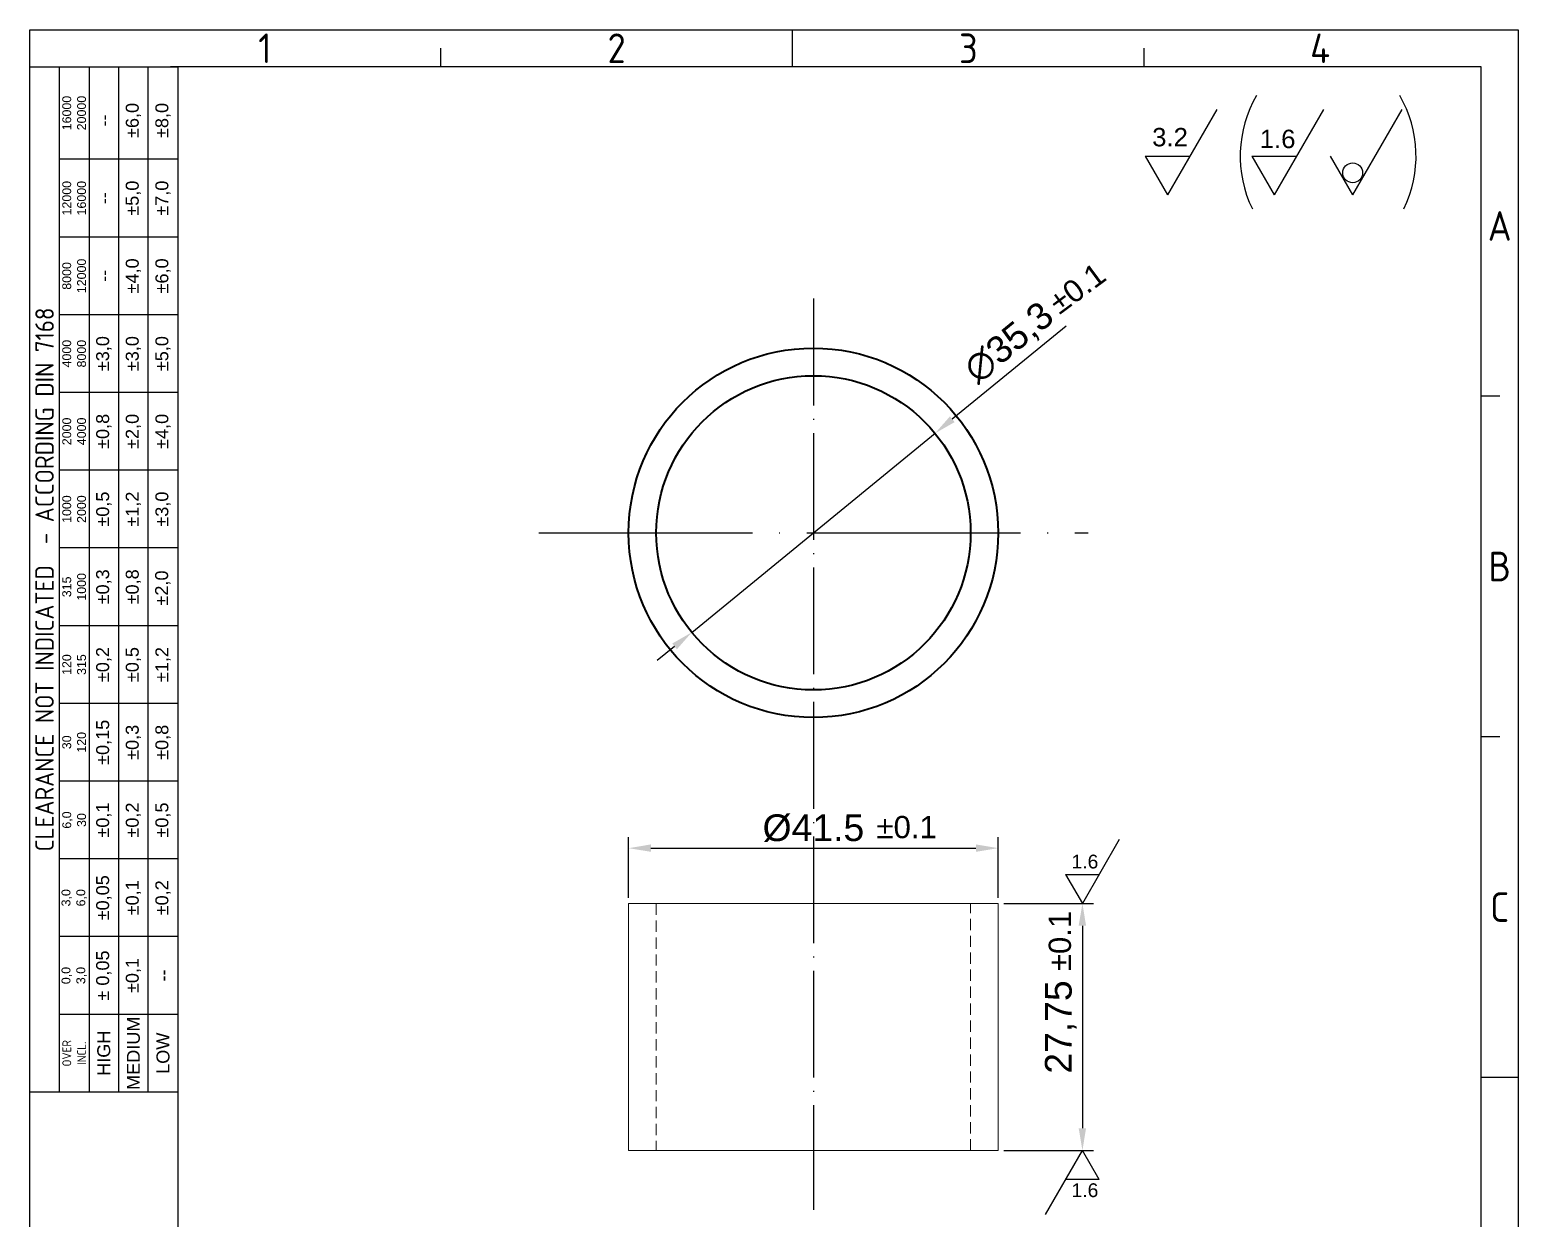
# Model space of a CAD drawing. Header units: millimetres. Extents: x 4838 to 5005, y 1299 to 1533.
# Drawn here: x 4838 to 5005.2, y 1399.6 to 1533.1 of the extents above; entities that cross this region are included whole.
import ezdxf
from ezdxf.enums import TextEntityAlignment as Align

# ---------------------------------------------------------------- set-up
doc = ezdxf.new("R2010")
doc.units = ezdxf.units.MM
doc.linetypes.add('ACAD_ISO04W100', pattern=[30, 24, -3, 0, -3])
doc.linetypes.add('HIDDEN', pattern=[1.905, 1.27, -0.635])
for name, color, linetype, lineweight in [('AM_0', 7, 'Continuous', 40), ('AM_4', 1, 'ACAD_ISO04W100', 25), ('AM_5', 3, 'Continuous', 25)]:
    doc.layers.add(name, color=color, linetype=linetype, lineweight=lineweight)
doc.styles.add('ACISOTS', font='isocp.shx', dxfattribs={"height": 1})
doc.styles.get("Standard").update_dxf_attribs({"font": 'arial.ttf'})
doc.dimstyles.new('ISO-25', dxfattribs={"dimtxt": 3, "dimasz": 2.5, "dimexe": 1.25, "dimexo": 0.625, "dimtad": 1, "dimtxsty": 'Standard', "dimcen": 2.5, "dimadec": 0, "dimazin": 0, "dimtfac": 1, "dimtmove": 0, "dimatfit": 3, "dimfxl": 1, "dimarcsym": 0})

# ---------------------------------------------------------------- blocks, each defined once
blk = doc.blocks.new('*D32')
at = {"layer": 'AM_5', "color": 0, "lineweight": -2, "transparency": 16777216}
for p, q in [((4947.42, 1434.91), (4957.51, 1434.91)), ((4956.26, 1432.41), (4956.26, 1409.66)), ((4947.42, 1407.16), (4957.51, 1407.16))]:
    blk.add_line(p, q, dxfattribs=at)
at = {"layer": 'AM_5', "color": 0, "transparency": 16777216}
for points in [[(4955.84, 1432.41), (4956.67, 1432.41), (4956.26, 1434.91)], [(4955.84, 1409.66), (4956.67, 1409.66), (4956.26, 1407.16)]]:
    blk.add_solid(points, dxfattribs=at)
at = {"layer": 'Defpoints', "color": 0, "transparency": 16777216}
for p in [(4946.8, 1434.91), (4946.8, 1407.16), (4956.26, 1407.16)]:
    blk.add_point(p, dxfattribs=at)
at = {"layer": 'AM_5', "color": 0, "transparency": 16777216, "insert": (4953.83, 1421.03), "char_height": 3, "attachment_point": 5, "rotation": 90}
blk.add_mtext('27,75', dxfattribs=at)
blk = doc.blocks.new('*D33')
at = {"layer": 'AM_5', "color": 0, "lineweight": -2, "transparency": 16777216}
for p, q in [((4905.3, 1435.53), (4905.3, 1442.37)), ((4907.8, 1441.12), (4944.3, 1441.12)), ((4946.8, 1435.53), (4946.8, 1442.37))]:
    blk.add_line(p, q, dxfattribs=at)
at = {"layer": 'AM_5', "color": 0, "transparency": 16777216}
for points in [[(4907.8, 1441.54), (4907.8, 1440.71), (4905.3, 1441.12)], [(4944.3, 1441.54), (4944.3, 1440.71), (4946.8, 1441.12)]]:
    blk.add_solid(points, dxfattribs=at)
at = {"layer": 'Defpoints', "color": 0, "transparency": 16777216}
for p in [(4946.8, 1441.12), (4905.3, 1434.91), (4946.8, 1434.91)]:
    blk.add_point(p, dxfattribs=at)
at = {"layer": 'AM_5', "color": 0, "transparency": 16777216, "insert": (4926.05, 1443.36), "char_height": 3, "attachment_point": 5}
blk.add_mtext('%%c41.5', dxfattribs=at)
blk = doc.blocks.new('*D34')
at = {"layer": 'AM_5', "color": 0, "lineweight": -2, "transparency": 16777216}
for p, q in [((4954.44, 1499.77), (4941.64, 1489.3)), ((4912.39, 1465.36), (4939.71, 1487.72)), ((4910.45, 1463.78), (4908.52, 1462.2))]:
    blk.add_line(p, q, dxfattribs=at)
at = {"layer": 'AM_5', "color": 0, "transparency": 16777216}
for points in [[(4941.38, 1489.62), (4941.91, 1488.98), (4939.71, 1487.72)], [(4910.19, 1464.1), (4910.72, 1463.46), (4912.39, 1465.36)]]:
    blk.add_solid(points, dxfattribs=at)
at = {"layer": 'Defpoints', "color": 0, "transparency": 16777216}
for p in [(4939.71, 1487.72), (4912.39, 1465.36)]:
    blk.add_point(p, dxfattribs=at)
at = {"layer": 'AM_5', "color": 0, "transparency": 16777216, "insert": (4948.11, 1497.79), "char_height": 3, "attachment_point": 5, "rotation": 39.2899}
blk.add_mtext('∅35,3', dxfattribs=at)

msp = doc.modelspace()

# ---------------------------------------------------------------- linework, layer by layer
at = {"color": 135, "lineweight": 25}
for p, q in [((4838.05, 1299.372), (4838.05, 1533.051)), ((4838.05, 1533.051), (5005.201, 1533.051)), ((4923.705, 1528.893), (4923.705, 1533.051)), ((5005.201, 1533.051), (5005.201, 1299.372)), ((4884.204, 1528.893), (4884.204, 1530.972)), ((4963.206, 1528.893), (4963.206, 1530.972)), ((4841.376, 1413.717), (4841.376, 1528.893)), ((4844.703, 1528.893), (4844.703, 1413.717)), ((4848.029, 1528.893), (4848.029, 1413.717)), ((4851.355, 1413.717), (4851.355, 1528.893)), ((4854.682, 1518.498), (4841.376, 1518.498)), ((4854.682, 1509.766), (4841.376, 1509.766)), ((4854.682, 1501.035), (4841.376, 1501.035)), ((4854.682, 1492.303), (4841.376, 1492.303)), ((5003.122, 1491.887), (5001.043, 1491.887)), ((4854.682, 1483.571), (4841.376, 1483.571)), ((4854.682, 1474.839), (4841.376, 1474.839)), ((4854.682, 1466.107), (4841.376, 1466.107)), ((4854.682, 1457.376), (4841.376, 1457.376)), ((5003.122, 1453.633), (5001.043, 1453.633)), ((4854.682, 1448.644), (4841.376, 1448.644)), ((4854.682, 1439.912), (4841.376, 1439.912)), ((4854.682, 1431.18), (4841.376, 1431.18)), ((4854.682, 1422.448), (4841.376, 1422.448)), ((5001.043, 1415.38), (5005.201, 1415.38))]:
    msp.add_line(p, q, dxfattribs=at)
for p, q in [((5001.043, 1528.893), (4853.85, 1528.893)), ((4854.682, 1528.893), (4854.682, 1303.53)), ((5001.043, 1303.53), (5001.043, 1528.893))]:
    msp.add_line(p, q)
msp.add_lwpolyline([(4854.682, 1528.893), (4854.682, 1413.717), (4838.05, 1413.717), (4838.05, 1528.893)], close=True, dxfattribs=at)
at = {"layer": 'AM_0', "color": 7, "linetype": 'Continuous', "lineweight": 15}
for p, q in [((4905.298, 1434.909), (4905.298, 1407.159)), ((4946.798, 1434.909), (4905.298, 1434.909)), ((4946.798, 1407.159), (4946.798, 1434.909)), ((4946.798, 1407.159), (4905.298, 1407.159))]:
    msp.add_line(p, q, dxfattribs=at)
at = {"layer": 'AM_0', "color": 7, "linetype": 'HIDDEN', "lineweight": 0}
for p, q in [((4908.398, 1434.909), (4908.398, 1407.159)), ((4943.698, 1407.159), (4943.698, 1434.909))]:
    msp.add_line(p, q, dxfattribs=at)
at = {"layer": 'AM_0'}
for radius in [20.75, 17.65]:
    msp.add_circle((4926.048, 1476.54), radius, dxfattribs=at)
at = {"layer": 'AM_4', "ltscale": 0.5}
msp.add_line((4926.048, 1502.847), (4926.048, 1400.5), dxfattribs=at)
at = {"layer": 'AM_4'}
msp.add_line((4895.199, 1476.54), (4956.898, 1476.54), dxfattribs=at)
at = {"layer": 'AM_5'}
for p, q in [((4971.356, 1524.084), (4965.829, 1514.511)), ((4983.326, 1524.084), (4977.799, 1514.511)), ((4992.127, 1524.084), (4986.6, 1514.511)), ((4963.317, 1518.862), (4968.342, 1518.862)), ((4963.317, 1518.862), (4965.829, 1514.511)), ((4975.287, 1518.862), (4980.311, 1518.862)), ((4975.287, 1518.862), (4977.799, 1514.511)), ((4984.088, 1518.862), (4986.6, 1514.511)), ((4960.403, 1442.089), (4956.258, 1434.909)), ((4954.374, 1438.173), (4958.142, 1438.173)), ((4954.374, 1438.173), (4956.258, 1434.909)), ((4952.113, 1399.98), (4956.258, 1407.159)), ((4958.142, 1403.896), (4956.258, 1407.159)), ((4958.142, 1403.896), (4954.374, 1403.896))]:
    msp.add_line(p, q, dxfattribs=at)
msp.add_circle((4986.61, 1516.977), 1.114, dxfattribs=at)
for centre, start, end in [((4987.509, 1518.853), 149.81687, 205.95777), ((4980.195, 1518.853), 334.04223, 30.18313)]:
    msp.add_arc(centre, 13.53, start, end, dxfattribs=at)

# ---------------------------------------------------------------- texts
at = {"color": 135, "lineweight": 25, "style": 'ACISOTS'}
for s, p in [('1', (4864.453, 1530.972)), ('2', (4903.954, 1530.972)), ('3', (4943.455, 1530.972)), ('4', (4982.956, 1530.972)), ('A', (5003.122, 1511.014)), ('B', (5003.122, 1472.76)), ('C', (5003.122, 1434.507))]:
    msp.add_text(s, height=3.326, dxfattribs=at).set_placement(p, align=Align.MIDDLE)
at = {"color": 135, "lineweight": 25, "attachment_point": 5, "rotation": 90}
for s, insert, char_height, width in [('16000\\P20000', (4843.039, 1523.696), 0.9979, 10.395), ('±6,0', (4849.692, 1522.864), 1.4553, 8.7318), ('±8,0', (4853.019, 1522.864), 1.4553, 8.7318), ('--', (4846.366, 1522.864), 1.4553, 8.7318), ('12000\\P16000', (4843.039, 1514.132), 0.9979, 8.7318), ('--', (4846.366, 1514.132), 1.4553, 8.7318), ('±5,0', (4849.692, 1514.132), 1.4553, 8.7318), ('±7,0', (4853.019, 1514.132), 1.4553, 8.7318), ('8000\\P12000', (4843.039, 1505.4), 0.9979, 8.7318), ('±4,0', (4849.692, 1505.4), 1.4553, 8.7318), ('±6,0', (4853.019, 1505.4), 1.4553, 8.7318), ('--', (4846.366, 1505.4), 1.4553, 8.7318), ('{\\Fisocp.shx|c0;CLEARANCE NOT INDICATED  - ACCORDING DIN 7168}', (4839.713, 1471.305), 2.079, 115.1766), ('4000\\P8000', (4843.039, 1496.669), 0.9979, 8.7318), ('±3,0', (4846.366, 1496.669), 1.4553, 8.7318), ('±3,0', (4849.692, 1496.669), 1.4553, 8.7318), ('±5,0', (4853.019, 1496.669), 1.4553, 8.7318), ('2000\\P4000', (4843.039, 1487.937), 0.9979, 8.7318), ('±0,8', (4846.366, 1487.937), 1.4553, 8.7318), ('±2,0', (4849.692, 1487.937), 1.4553, 8.7318), ('±4,0', (4853.019, 1487.937), 1.4553, 8.7318), ('±0,5', (4846.366, 1479.205), 1.4553, 8.7318), ('±1,2', (4849.692, 1479.205), 1.4553, 8.7318), ('±3,0', (4853.019, 1479.205), 1.4553, 8.7318), ('1000\\P2000', (4843.039, 1479.205), 0.9979, 8.7318), ('315\\P1000', (4843.039, 1470.473), 0.9979, 8.7318), ('±0,3', (4846.366, 1470.473), 1.4553, 8.7318), ('±0,8', (4849.692, 1470.473), 1.4553, 8.7318), ('±2,0', (4852.991, 1470.342), 1.4553, 8.7318), ('120\\P315', (4843.039, 1461.741), 0.9979, 8.7318), ('±0,2', (4846.366, 1461.741), 1.4553, 8.7318), ('±0,5', (4849.692, 1461.741), 1.4553, 8.7318), ('±1,2', (4853.019, 1461.741), 1.4553, 8.7318), ('±0,15', (4846.366, 1453.01), 1.4553, 8.7318), ('±0,3', (4849.692, 1453.01), 1.4553, 8.7318), ('±0,8', (4853.019, 1453.01), 1.4553, 8.7318), ('30\\P120', (4843.039, 1453.01), 0.9979, 8.7318), ('±0,1', (4846.366, 1444.278), 1.4553, 8.7318), ('±0,2', (4849.692, 1444.278), 1.4553, 8.7318), ('±0,5', (4853.019, 1444.278), 1.4553, 8.7318), ('6,0\\P30', (4843.039, 1444.278), 0.9979, 8.7318), ('±0,05', (4846.366, 1435.546), 1.4553, 8.7318), ('3,0\\P6,0', (4843.039, 1435.546), 0.9979, 8.7318), ('±0,1', (4849.692, 1435.546), 1.4553, 8.7318), ('±0,2', (4853.019, 1435.546), 1.4553, 8.7318), ('± 0,05', (4846.366, 1426.814), 1.4553, 8.7318), ('0,0\\P3,0', (4843.039, 1426.814), 0.9979, 8.7318), ('\\pt4.79529;±0,1', (4849.692, 1426.814), 1.4553, 8.7318), ('--', (4853.019, 1426.814), 1.4553, 8.7318), ('MEDIUM', (4849.692, 1418.082), 1.4553, 8.7318), ('{\\Fisocp.shx|c0;OVER\\PINCL.}', (4843.039, 1418.082), 0.99792, 8.7318), ('HIGH', (4846.366, 1418.082), 1.4553, 8.7318), ('LOW', (4853.019, 1418.082), 1.4553, 8.7318)]:
    msp.add_mtext(s, dxfattribs=dict(at, insert=insert, char_height=char_height, width=width))
at = {"layer": 'AM_5', "attachment_point": 1}
for s, width, insert, char_height in [('3.2', 18.23779, (4964.093, 1522.022), 2.0678), ('1.6', 18.23779, (4976.171, 1521.822), 2.0678), ('%%P0.1', 11.35262, (4933.136, 1444.739), 2.5), ('1.6', 18.23779, (4955.037, 1440.392), 1.5509), ('1.6', 18.23779, (4955.037, 1403.475), 1.5509)]:
    msp.add_mtext_dynamic_manual_height_columns(s, width=width, gutter_width=12.5, heights=[0], dxfattribs=dict(at, insert=insert, char_height=char_height))
at = {"layer": 'AM_5', "char_height": 2.5, "attachment_point": 1}
for insert, rotation in [((4952.202, 1503.006), 36.55401), ((4952.474, 1427.309), 90)]:
    msp.add_mtext_dynamic_manual_height_columns('%%P0.1', width=11.35262, gutter_width=12.5, heights=[0], dxfattribs=dict(at, insert=insert, rotation=rotation))

# ---------------------------------------------------------------- dimensions: what is measured, and where the dimension line sits
at = {"layer": 'AM_5'}
dim = msp.add_diameter_dim_2p(p1=(4912.388, 1465.364), p2=(4939.709, 1487.717), dimstyle='ISO-25', dxfattribs=at)
dim.commit()
dim.dimension.update_dxf_attribs({"geometry": '*D34', "text_midpoint": (4949.677, 1495.873), "dimtype": 163})
dim = msp.add_linear_dim(base=(4946.798, 1441.122), p1=(4905.298, 1434.909), p2=(4946.798, 1434.909), text='%%c41.5', dimstyle='ISO-25', dxfattribs=at)
dim.commit()
dim.dimension.update_dxf_attribs({"geometry": '*D33', "text_midpoint": (4926.048, 1443.363)})
dim = msp.add_linear_dim(base=(4956.258, 1407.159), p1=(4946.798, 1434.909), p2=(4946.798, 1407.159), angle=90, dimstyle='ISO-25', dxfattribs=at)
dim.commit()
dim.dimension.update_dxf_attribs({"geometry": '*D32', "text_midpoint": (4953.83, 1421.034)})

doc.saveas('drawing.dxf')
